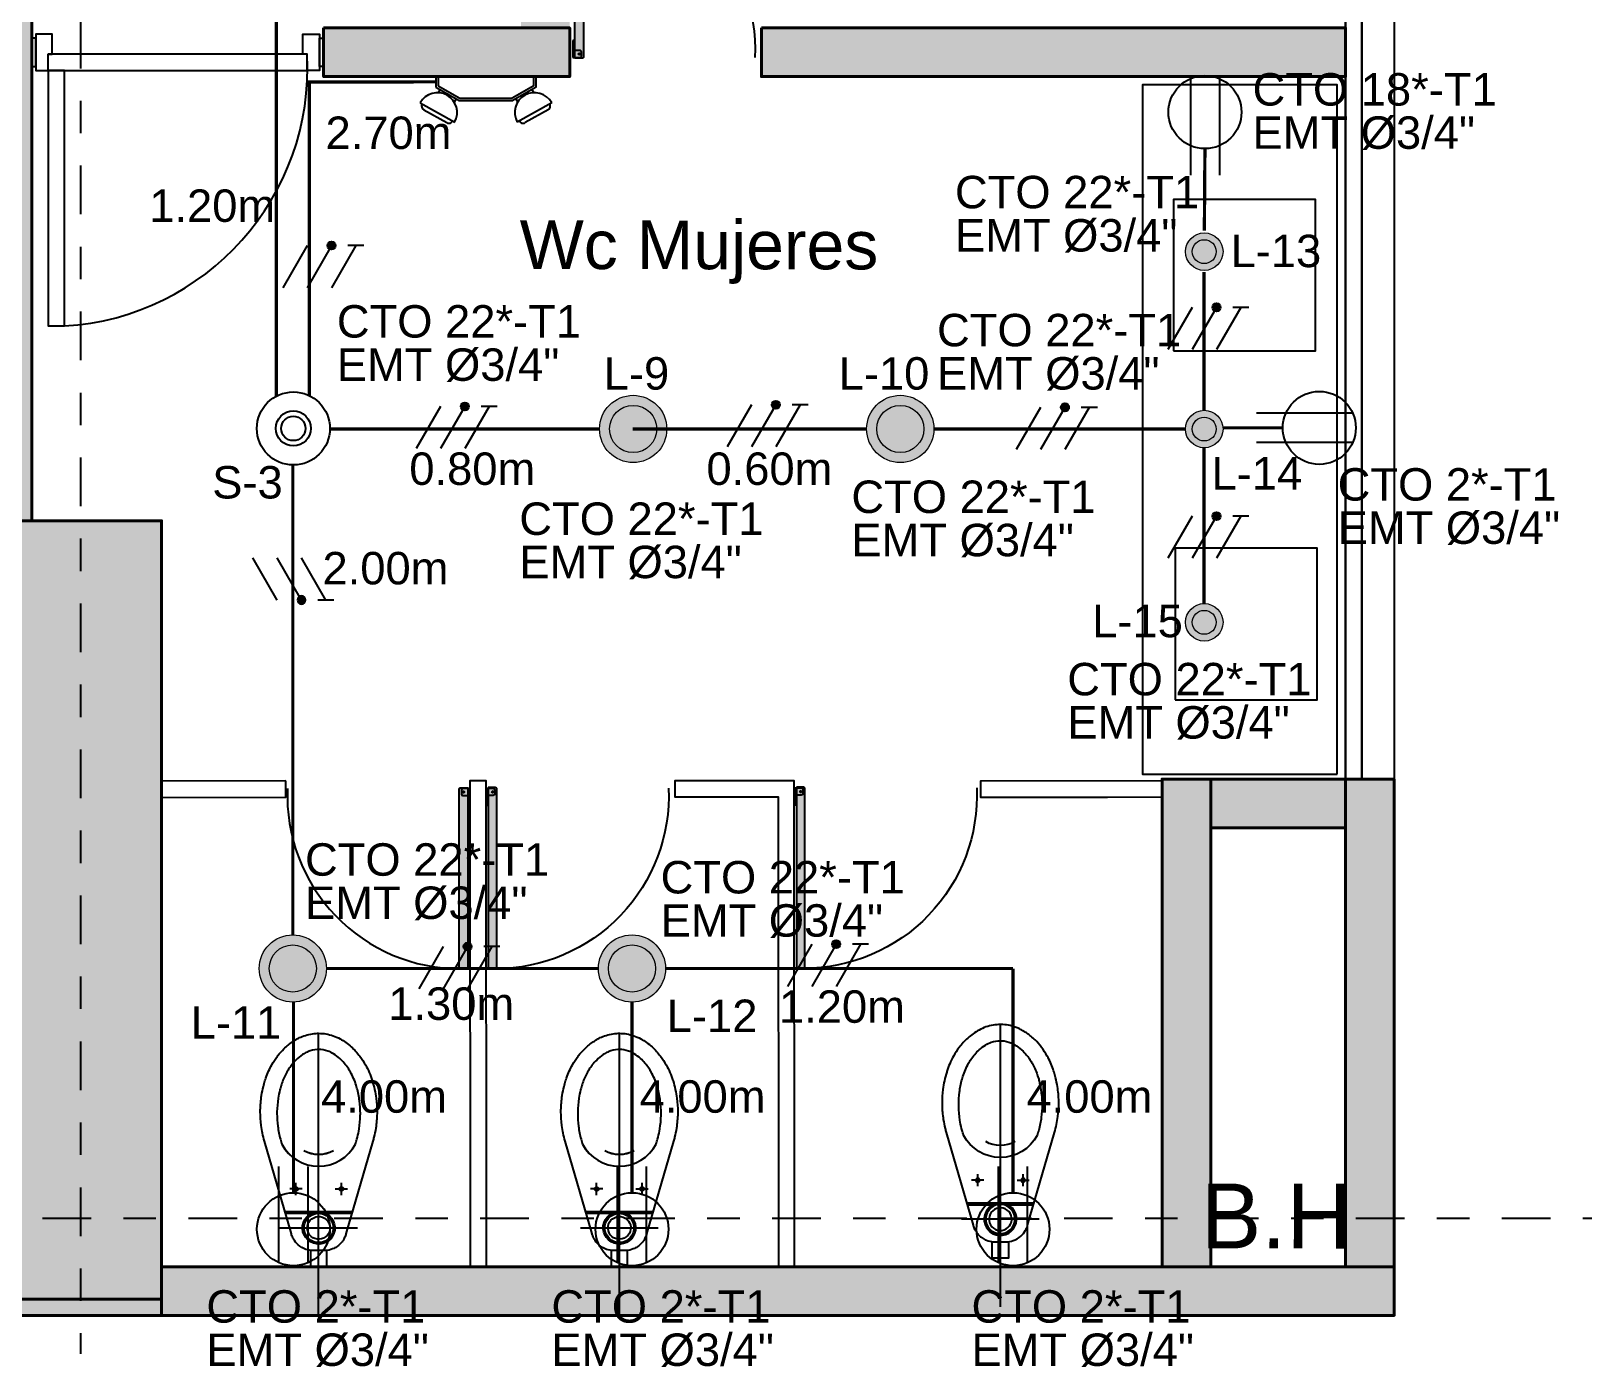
# Model space of a CAD drawing. Header units: millimetres. Extents: x -1568 to 501, y 36 to 962.
# Drawn here: x 266.322 to 271.108, y 50.82 to 54.871 of the extents above; entities that cross this region are included whole.
import ezdxf
from ezdxf.lldxf.tags import DXFTag

# ---------------------------------------------------------------- set-up
doc = ezdxf.new("R2010")
doc.units = ezdxf.units.MM
for name, pattern in [('CENTER', [0.7, 0.3, -0.2, 0, -0.2]), ('CENTER2', [28.575, 19.05, -3.175, 3.175, -3.175]), ('HIDDEN', [9.525, 6.35, -3.175])]:
    doc.linetypes.add(name, pattern=pattern)
for name, color, linetype in [('-ALAMBRADO', 7, 'Continuous'), ('-CN-GYD-ILUMINACION-EM', 1, 'Continuous'), ('-CN-GYD-TEXTOS', 7, 'Continuous'), ('1amobla', 253, 'Continuous'), ('AMOBLAMIENTO', 252, 'Continuous'), ('BYPASS', 7, 'Continuous'), ('EJE-ESTRUCTURA', 254, 'CENTER'), ('GG_PISO 9', 8, 'Continuous'), ('JCA_HATCH 254', 252, 'Continuous'), ('LUMINARIA DE EMERGENCIA', 1, 'Continuous'), ('LUMINARIA LED CIRCULAR', 7, 'Continuous'), ('SENSOR MOVIMIENTO', 3, 'Continuous'), ('suiches', 3, 'Continuous'), ('TEXTOS MEDIDAS', 7, 'Continuous'), ('TOMA', 1, 'Continuous')]:
    doc.layers.add(name, color=color, linetype=linetype)
for name, color, linetype, lineweight in [('-CN-GYD-TUBERIA PVC', 96, 'PVC_LINE', 25), ('-CN-GYD-TUBERÍA ILUMINACION', 5, 'Continuous', 18), ('-CN-GYD-TUBERÍA TOMACORRIENTE', 5, 'Continuous', 5), ('_TEXTO', 7, 'Continuous', 9), ('TEXTOS', 7, 'Continuous', 20)]:
    doc.layers.add(name, color=color, linetype=linetype, lineweight=lineweight)
doc.layers.add('A-HATCH CONCRETO', color=7, linetype='Continuous', true_color=0xb8b8b8)
doc.layers.add('HACHTCOLUMNA', color=7, linetype='Continuous', true_color=0x404040)
for name, color, linetype, lineweight, true_color in [('Estructura', 7, 'Continuous', 40, 0x383838), ('Muro', 7, 'Continuous', 40, 0x2b2b2b), ('Vidrio', 7, 'Continuous', 30, 0x999999)]:
    doc.layers.add(name, color=color, linetype=linetype, lineweight=lineweight, true_color=true_color)
doc.styles.add('GYD', font='arial.ttf', dxfattribs={"height": 2.5})
doc.styles.get("Standard").update_dxf_attribs({"font": 'arial.ttf'})
tags = doc.linetypes.add('EMT_LINE', pattern='A,0.5,-0.2,["EMT",Standard,S=0.1,R=0,X=-0.1,Y=-0.05],-0.25', length=0.95).pattern_tags.tags
tags[6] = DXFTag(74, 10)
tags = doc.linetypes.add('PVC_LINE', pattern='A,0.5,-0.2,["PVC",Standard,S=0.1,R=0,X=-0.1,Y=-0.05],-0.25', length=0.95).pattern_tags.tags
tags[6] = DXFTag(74, 10)

# ---------------------------------------------------------------- blocks, each defined once
blk = doc.blocks.new('*U73')
at = {"layer": '-CN-GYD-ILUMINACION-EM', "ltscale": 0.3}
for p, q in [((-144.9, 269.7), (-200.1, 170.2)), ((-114.3, 285.4), (-197.3, 135.9)), ((-118.9, 277.1), (-118.9, 277.1)), ((-192.7, 144.3), (-192.7, 144.3)), ((-144.9, -269.7), (-200.1, -170.2)), ((-114.3, -285.4), (-197.3, -135.9)), ((-192.7, -144.3), (-192.7, -144.3)), ((-118.9, -277.1), (-118.9, -277.1))]:
    blk.add_line(p, q, dxfattribs=at)
at = {"layer": '-CN-GYD-ILUMINACION-EM'}
for p, q in [((0, 217.4), (-46, 217.4)), ((0, 207.4), (-40.2, 207.4)), ((0, -217.4), (0, 217.4)), ((-104.3, 116.3), (-104.3, -116.3)), ((-94.3, 113.6), (-94.3, -113.6)), ((-46, -217.4), (0, -217.4)), ((-40.2, -207.4), (0, -207.4))]:
    blk.add_line(p, q, dxfattribs=at)
for points in [[(-46, 217.4), (-104.3, 116.3)], [(-40.2, 207.4), (-94.3, 113.6)], [(-56.3, 199.4), (-70.4, 207.5)], [(-96.3, 130.1), (-110.4, 138.2)], [(-96.3, -130.1), (-110.4, -138.2)], [(-46, -217.4), (-104.3, -116.3)], [(-40.2, -207.4), (-94.3, -113.6)], [(-56.3, -199.4), (-70.4, -207.5)]]:
    blk.add_lwpolyline(points, dxfattribs=at)
at = {"layer": '-CN-GYD-ILUMINACION-EM', "ltscale": 0.3}
for centre, radius, start, end in [((-155.8, 210.7), 85.5, 240.97153, 60.97153), ((-128.2, 260.4), 19.1, 60.97153, 150.97153), ((-183.4, 160.9), 19.1, 150.97153, 240.97153), ((-155.8, -210.7), 85.5, 299.02847, 119.02847), ((-183.4, -160.9), 19.1, 119.02847, 209.02847), ((-128.2, -260.4), 19.1, 209.02847, 299.02847)]:
    blk.add_arc(centre, radius, start, end, dxfattribs=at)
at = {"layer": '-CN-GYD-TEXTOS', "style": 'GYD'}
blk.add_attdef('5', (-68.5, -405.5), '', height=125, rotation=90, dxfattribs=at)
blk = doc.blocks.new('OJO DE BUEY 12W')
at = {"layer": 'JCA_HATCH 254', "true_color": 0x000000, "transparency": 33554687}
h = blk.add_hatch(color=18, dxfattribs=at)
h.dxf.hatch_style = 1
h.paths.add_polyline_path([(-103.7, 0, 1), (103.7, 0, 1)])
h.paths.add_polyline_path([(72.7, 0, -1), (-72.7, 0, -1)], flags=16)
at = {"layer": 'LUMINARIA LED CIRCULAR', "linetype": 'EMT_LINE', "lineweight": 5, "ltscale": 10}
h = blk.add_hatch(color=256, dxfattribs=at)
h.dxf.hatch_style = 1
h.set_gradient(color1=(147, 149, 152), color2=(248, 246, 176), name='SPHERICAL')
edge = h.paths.add_edge_path()
edge.add_arc((0, 0), 72.7, 0, 360)
at = {"layer": 'LUMINARIA LED CIRCULAR', "linetype": 'Continuous', "lineweight": 5, "ltscale": 10}
for radius in [103.7, 72.7]:
    blk.add_circle((0, 0), radius, dxfattribs=at)
blk = doc.blocks.new('t')
at = {"layer": 'TOMA'}
for p, q in [((0.0063, 0.03), (0.2042, 0.03)), ((0.0063, -0.03), (0.2042, -0.03))]:
    blk.add_line(p, q, dxfattribs=at)
blk.add_circle((0.075, 0), 0.075, dxfattribs=at)
blk = doc.blocks.new('Sensor 360º_')
at = {"layer": 'suiches'}
for radius in [0.1126, 0.054, 0.0375]:
    blk.add_circle((0, 0), radius, dxfattribs=at)
blk = doc.blocks.new('2x')
at = {"layer": '-ALAMBRADO'}
h = blk.add_hatch(color=256, dxfattribs=at)
edge = h.paths.add_edge_path()
edge.add_arc((0.075, 0.13), 0.025, 0, 360)
for p, q in [((-0.075, 0.13), (-0.2251, -0.13)), ((0.075, 0.13), (-0.075, -0.13)), ((0.2251, 0.13), (0.075, -0.13))]:
    blk.add_line(p, q, dxfattribs=at)
blk.add_lwpolyline([(0.2751, 0.13), (0.1751, 0.13)], dxfattribs=at)
blk.add_circle((0.075, 0.13), 0.025, dxfattribs=at)
blk = doc.blocks.new('*U63')
at = {"layer": '-ALAMBRADO'}
blk.add_blockref('2x', (0, 0), dxfattribs=at)
blk = doc.blocks.new('*U103')
at = {"layer": '-ALAMBRADO', "xscale": -1, "rotation": 180}
blk.add_blockref('2x', (0, 0), dxfattribs=at)
blk = doc.blocks.new('Estructura cubierta')
at = {"layer": 'HACHTCOLUMNA'}
h = blk.add_hatch(color=256, dxfattribs=at)
h.paths.add_polyline_path([(1971.2504, -5904.9241), (1971.2504, -5903.4241), (1970.7504, -5903.4241), (1970.7504, -5904.9241)])
h.paths.add_polyline_path([(1977.3528, -5903.4238), (1978.8528, -5903.4238), (1978.8528, -5903.9238), (1977.3528, -5903.9238)])
h.paths.add_polyline_path([(1962.7504, -5904.9241), (1962.7504, -5903.4241), (1962.2504, -5903.4241), (1962.2504, -5904.9241)])
h.paths.add_polyline_path([(1978.248, -5911.9488), (1978.248, -5909.5488), (1978.748, -5909.5488), (1978.748, -5911.9488)])
h.paths.add_polyline_path([(1970.7504, -5909.5488), (1970.7504, -5911.9488), (1971.2504, -5911.9488), (1971.2504, -5909.5488)])
h.paths.add_polyline_path([(1962.2504, -5909.5488), (1962.2504, -5911.9488), (1962.7504, -5911.9488), (1962.7504, -5909.5488)])
h.paths.add_polyline_path([(1978.748, -5859.124), (1978.248, -5859.124), (1978.248, -5857.624), (1978.748, -5857.624)])
h.paths.add_polyline_path([(1971.2504, -5859.124), (1970.7504, -5859.124), (1970.7504, -5857.624), (1971.2504, -5857.624)])
at = {"layer": 'EJE-ESTRUCTURA', "ltscale": 0.5}
for p, q in [((1978.498, -5855.3542), (1978.498, -5914.9141)), ((1978.498, -5855.3542), (1978.498, -5914.9141)), ((1952.7308, -5911.6988), (1984.5332, -5911.6988))]:
    blk.add_line(p, q, dxfattribs=at)
at = {"layer": 'Estructura'}
blk.add_lwpolyline([(1978.248, -5911.9488), (1978.248, -5909.5488), (1978.748, -5909.5488), (1978.748, -5911.9488)], close=True, dxfattribs=at)
blk = doc.blocks.new('PUERTA BAÑOS')
at = {"layer": 'AMOBLAMIENTO'}
h = blk.add_hatch(color=255, dxfattribs=at)
edge = h.paths.add_edge_path()
edge.add_line((-0.0075, 0.0025), (-0.0075, -0.6278))
edge.add_arc((-0.0125, -0.6278), 0.005, -90, 0, ccw=False)
edge.add_line((-0.0125, -0.6328), (-0.0325, -0.6328))
edge.add_arc((-0.0325, -0.6278), 0.005, 180, 270, ccw=False)
edge.add_line((-0.0375, -0.6278), (-0.0375, -0.0025))
edge.add_arc((-0.0325, -0.0025), 0.005, 90, 180, ccw=False)
edge.add_line((-0.0325, 0.0025), (-0.0075, 0.0025))
for p, q in [((0, 0), (-0.005, 0)), ((0, -0.06), (0, 0)), ((-0.03, -0.005), (-0.03, -0.02)), ((-0.005, 0), (-0.025, 0)), ((-0.025, -0.025), (-0.005, -0.025)), ((-0.005, -0.025), (-0.005, 0)), ((-0.005, 0), (-0.005, -0.06)), ((-0.005, -0.06), (0, -0.06))]:
    blk.add_line(p, q, dxfattribs=at)
blk.add_lwpolyline([(-0.0075, 0.0025), (-0.0075, -0.6278, -0.414214), (-0.0125, -0.6328), (-0.0325, -0.6328, -0.414214), (-0.0375, -0.6278), (-0.0375, -0.0025, -0.414214), (-0.0325, 0.0025)], format="xyb", close=True, dxfattribs=at)
blk.add_circle((-0.0225, -0.0125), 0.0025, dxfattribs=at)
at = {"layer": 'AMOBLAMIENTO', "ltscale": 0.1}
blk.add_arc((-0.034, -0.0259), 0.6069, 177.5483, 270.1437, dxfattribs=at)
at = {"layer": 'AMOBLAMIENTO'}
for centre, start, end in [((-0.025, -0.005), 90, 180), ((-0.025, -0.02), 180, 270)]:
    blk.add_arc(centre, 0.005, start, end, dxfattribs=at)
blk = doc.blocks.new('INODORO')
at = {"layer": 'AMOBLAMIENTO', "extrusion": (-1.55665e-06, -4.47371e-06, 1)}
for p, q in [((-0.0513, 0.24, 13.5017), (-0.0887, 0.24, 13.5017)), ((-0.07, 0.2213, 13.5017), (-0.07, 0.2587, 13.5017)), ((0.0513, 0.24, 13.5017), (0.0887, 0.24, 13.5017)), ((0.07, 0.2213, 13.5017), (0.07, 0.2587, 13.5017)), ((0.103, 0.17, 13.5017), (-0.103, 0.17, 13.5017)), ((-0.0237, 0.164, 13.5017), (-0.1013, 0.164, 13.5017)), ((0.1013, 0.164, 13.5017), (0.0237, 0.164, 13.5017))]:
    blk.add_line(p, q, dxfattribs=at)
at = {"layer": 'AMOBLAMIENTO', "extrusion": (-1.55665e-06, -4.47371e-06, 1), "flags": 128}
for points, elevation in [([(0.1671, 0.3875), (0.0841, 0.1015, -0.016701), (0.0827, 0.097, -0.022806), (0.0804, 0.0911, -0.021821), (0.0776, 0.0856, -0.034751), (0.0723, 0.0775, -0.036571), (0.0655, 0.0699, -0.043988), (0.056, 0.0621, -0.052185), (0.0431, 0.0552, -0.082496), (0.0207, 0.0501, -0.014668), (0.0166, 0.05), (-0.0166, 0.05, -0.083909), (-0.0396, 0.0539, -0.098699), (-0.0632, 0.0678, -0.082496), (-0.0776, 0.0856, -0.052185), (-0.0834, 0.099, -0.009147), (-0.0841, 0.1015), (-0.1671, 0.3875, -0.038438), (-0.1773, 0.4362, -0.03221), (-0.18, 0.4779, -0.004356), (-0.18, 0.4836, -0.034754), (-0.176, 0.5285, -0.021818), (-0.1704, 0.5562, -0.013779), (-0.1656, 0.5734, -0.009024), (-0.1628, 0.582, -0.022804), (-0.1543, 0.6032, -0.021821), (-0.1445, 0.6227, -0.031515), (-0.1273, 0.6491, -0.003233), (-0.1258, 0.6511, -0.036571), (-0.1069, 0.6723, -0.043988), (-0.0805, 0.6939, -0.02205), (-0.0659, 0.7029, -0.030103), (-0.0513, 0.7099, -0.082496), (-0.0079, 0.7198, -0.014666), (0, 0.72, -0.083908), (0.0445, 0.7125, -0.043384), (0.0659, 0.7029, -0.055079), (0.1007, 0.6781, -0.050815), (0.1273, 0.6491, -0.03155), (0.1445, 0.6226, -0.052186), (0.1652, 0.5748, -0.001468), (0.1656, 0.5734, -0.042516), (0.1773, 0.5196, -0.03221), (0.18, 0.4779, -0.004357), (0.18, 0.4723, -0.034752), (0.176, 0.4274, -0.02182), (0.1704, 0.3996, -0.009707), (0.1671, 0.3875)], 13.5018), ([(0, 0.6701, 0.014666), (-0.005, 0.6699, 0.082496), (-0.0324, 0.6637, 0.044795), (-0.046, 0.6567, 0.007375), (-0.0496, 0.6542, 0.043988), (-0.0699, 0.6377, 0.036571), (-0.0844, 0.6214, 0.018877), (-0.0909, 0.6122, 0.015864), (-0.0979, 0.6006, 0.021821), (-0.1063, 0.584, 0.022804), (-0.1136, 0.5659, 0.01791), (-0.1181, 0.5512, 0.004894), (-0.1196, 0.5455, 0.021818), (-0.1248, 0.5196, 0.034754), (-0.1285, 0.4778, 0.004356), (-0.1285, 0.4725, 0.03221), (-0.126, 0.4336, 0.03362), (-0.1181, 0.3937, 0.010353), (-0.1156, 0.3852, 0.008488), (-0.1133, 0.3783)], 13.5017), ([(0.1134, 0.3783, 0.000935), (0.1136, 0.3791, 0.017908), (0.1181, 0.3937, 0.004894), (0.1196, 0.3995, 0.02182), (0.1249, 0.4253, 0.034752), (0.1285, 0.4672, 0.004357), (0.1286, 0.4725, 0.03221), (0.1261, 0.5114, 0.033619), (0.1181, 0.5512, 0.010353), (0.1157, 0.5597, 0.052186), (0.098, 0.6006, 0.015899), (0.0909, 0.6122, 0.066511), (0.0652, 0.6422, 0.040373), (0.046, 0.6567, 0.058094), (0.0282, 0.6653, 0.083908), (0, 0.6701)], 13.5017)]:
    blk.add_lwpolyline(points, format="xyb", dxfattribs=dict(at, elevation=elevation))
at = {"layer": 'AMOBLAMIENTO', "linetype": 'HIDDEN', "ltscale": 0.25, "extrusion": (-1.55665e-06, -4.47371e-06, 1), "elevation": 13.5017}
for points in [[(0, -0.1499), (0, 0.7201)], [(-0.12, 0.1201), (0.12, 0.1201)]]:
    blk.add_lwpolyline(points, dxfattribs=at)
at = {"layer": 'AMOBLAMIENTO', "extrusion": (-1.55665e-06, -4.47371e-06, 1), "elevation": 13.5017}
blk.add_lwpolyline([(0.025, 0.0501), (-0.025, 0.0501), (-0.025, 0.0001), (0.025, 0.0001)], close=True, dxfattribs=at)
at = {"layer": 'AMOBLAMIENTO', "extrusion": (-1.55665e-06, -4.47371e-06, 1)}
for major_axis, start_param, end_param in [((0.1211, -0.0421), 3.962815, 6.131668), ((0.0863, -0.03), 4.528683, 5.5658)]:
    blk.add_ellipse((0, 0.4382, 13.5017), major_axis=major_axis, ratio=1, start_param=start_param, end_param=end_param, dxfattribs=at)
for centre, major_axis in [((-0.07, 0.24, 13.5017), (0.00567, -0.00197)), ((0.07, 0.24, 13.5017), (0.00567, -0.00197)), ((0, 0.12, 13.5017), (0.0472, -0.0164)), ((0, 0.12, 13.5017), (0.0425, -0.0148)), ((0, 0.12, 13.5017), (0.0331, -0.0115))]:
    blk.add_ellipse(centre, major_axis=major_axis, ratio=1, dxfattribs=at)
blk = doc.blocks.new('A$C2b4e84c0')
at = {"layer": 'A-HATCH CONCRETO', "ltscale": 0.01}
h = blk.add_hatch(color=256, dxfattribs=at)
h.dxf.hatch_style = 1
h.paths.add_polyline_path([(23.152, -30.0455), (23.002, -30.0455), (23.0018, -28.5839), (23.1519, -28.5839)])
h.paths.add_polyline_path([(23.002, -29.0326), (23.002, -28.8826), (22.3683, -28.8826), (22.3683, -29.0326)])
h.paths.add_polyline_path([(20.9143, -29.0329), (20.9143, -28.8829), (21.5683, -28.8826), (21.5683, -29.0326)])
h.paths.add_polyline_path([(19.5505, -29.0327), (19.5505, -28.8827), (20.1143, -28.8823), (20.1143, -29.0324)])
h.paths.add_polyline_path([(18.4005, -30.0455), (18.2505, -30.0455), (18.2505, -29.0326), (18.4005, -29.0326)])
h.paths.add_polyline_path([(18.2505, -30.0455), (23.152, -30.0455), (23.152, -30.1955), (18.2505, -30.1955)])
h.paths.add_polyline_path([(19.8537, -30.0453), (19.7037, -30.0453), (19.7036, -29.0325), (19.8536, -29.0325)])
h.paths.add_polyline_path([(21.5029, -30.0454), (21.3528, -30.0454), (21.3528, -29.0326), (21.5028, -29.0326)])
h.paths.add_polyline_path([(23.1333, -27.6815), (23.1333, -27.6815), (22.9833, -27.6815), (22.9833, -27.6815)], flags=17)
h.paths.add_polyline_path([(24.8529, -27.5315), (21.2014, -27.5315), (21.2014, -27.6815), (24.8529, -27.6815)])
h.paths.add_polyline_path([(21.2014, -27.5315), (21.2016, -23.8078), (21.3516, -23.8078), (21.3514, -27.5315)])
h.paths.add_polyline_path([(18.2526, -26.5824), (20.3005, -26.5825), (20.3005, -26.7325), (19.3505, -26.7325), (19.3505, -27.5325), (19.2005, -27.5315), (19.2005, -26.7325), (18.2526, -26.7325)])
h.paths.add_polyline_path([(26.0731, -24.6816), (21.3516, -24.6815), (21.3516, -24.8315), (26.0731, -24.8316)])
h.paths.add_polyline_path([(22.6612, -24.6816), (22.6615, -23.6505), (22.8115, -23.6505), (22.8112, -24.6816)])
h.paths.add_polyline_path([(19.1, -23.8076), (19.1, -23.6576), (21.3517, -23.6578), (21.3517, -23.8078)])
h.paths.add_polyline_path([(25.9231, -24.6816), (25.9235, -18.1573), (26.0735, -18.1573), (26.0731, -24.6816)])
h.paths.add_polyline_path([(27.2764, -24.6816), (29.8512, -24.6816), (29.8512, -24.8316), (27.2764, -24.8316)])
h.paths.add_polyline_path([(27.3565, -24.8316), (27.3566, -27.6314), (27.5067, -27.6314), (27.5065, -24.8316)])
h.paths.add_polyline_path([(28.409, -27.4814), (29.4522, -27.4814), (29.4522, -27.6314), (28.409, -27.6314)])
h.paths.add_polyline_path([(27.5066, -28.7905), (29.4522, -28.7904), (29.4522, -28.9405), (27.5066, -28.9405)])
h.paths.add_polyline_path([(27.3565, -29.9412), (27.3568, -28.7905), (27.5069, -28.7905), (27.5066, -29.9412)])
h.paths.add_polyline_path([(29.4522, -30.0455), (29.4522, -30.9412), (29.3022, -30.9412), (29.3022, -30.0455)])
h.paths.add_polyline_path([(29.4522, -30.0455), (29.8992, -30.0455), (29.8992, -30.1956), (29.4522, -30.1956)])
h.paths.add_polyline_path([(30.0493, -30.0455), (30.0493, -31.2455), (29.8993, -31.2455), (29.8992, -30.0455)])
h.paths.add_polyline_path([(27.5067, -30.9412), (29.8992, -30.9412), (29.8992, -31.0913), (27.5067, -31.0913)])
h.paths.add_polyline_path([(27.3565, -30.9412), (27.3568, -32.1376), (27.5069, -32.1376), (27.5066, -30.9412)])
h.paths.add_polyline_path([(26.7476, -32.1377), (27.5066, -32.1376), (27.5066, -32.2876), (26.7476, -32.2878)])
h.paths.add_polyline_path([(25.6967, -30.0455), (25.6981, -33.6571), (25.8481, -33.6571), (25.8467, -30.0455)])
h.paths.add_polyline_path([(25.8476, -32.1377), (25.8475, -32.1377), (25.8475, -32.2877), (25.8476, -32.2878)], flags=17)
h.paths.add_polyline_path([(28.0976, -32.1377), (29.8992, -32.1376), (29.8992, -32.2876), (28.0976, -32.2877)])
h.paths.add_polyline_path([(29.4834, -34.4535), (29.4834, -35.9572), (29.3333, -35.9572), (29.3333, -34.4535)])
h.paths.add_polyline_path([(29.4834, -34.4535), (29.8992, -34.4534), (29.8992, -34.6035), (29.4834, -34.6035)])
h.paths.add_polyline_path([(30.0493, -34.4535), (30.0493, -35.9571), (29.8993, -35.9571), (29.8992, -34.4535)])
h.paths.add_polyline_path([(26.2481, -35.9571), (30.0493, -35.9571), (30.0493, -36.1072), (26.2481, -36.1072)])
h.paths.add_polyline_path([(25.7482, -36.1072), (25.7481, -36.0571), (26.2481, -36.0571), (26.2481, -36.1072)])
h.paths.add_polyline_path([(25.7482, -36.1072), (25.6981, -36.1072), (25.6981, -33.6571), (25.7482, -33.6571)])
at = {"transparency": 33554687}
blk.add_line((26.2481, -33.6566), (25.7482, -33.6566), dxfattribs=at)
at = {"layer": '1amobla', "linetype": 'CENTER2', "ltscale": 0.3}
blk.add_line((30.0493, -31.2455), (30.0493, -34.4535), dxfattribs=at)
at = {"layer": 'AMOBLAMIENTO'}
for points in [[(25.911, -32.2183), (25.911, -32.1565), (25.8603, -32.1565), (25.8603, -32.269), (25.8983, -32.269), (25.8983, -32.2183), (25.911, -32.2183)], [(26.6969, -32.2183), (26.6842, -32.2183), (26.6842, -32.1565), (26.7349, -32.1565), (26.7349, -32.269), (26.6969, -32.269)], [(25.8476, -32.2563), (25.8603, -32.2563), (25.8603, -32.1692), (25.8476, -32.1692)], [(26.7476, -32.2563), (26.7349, -32.2563), (26.7349, -32.1692), (26.7476, -32.1692)], [(25.8983, -32.269), (26.6969, -32.269), (26.6969, -32.2183), (25.8983, -32.2183)]]:
    blk.add_lwpolyline(points, dxfattribs=at)
for points in [[(25.949, -32.269), (25.8983, -32.269), (25.8983, -33.0565), (25.949, -33.0565)], [(29.8734, -34.438), (29.8734, -32.3132), (29.2734, -32.3132), (29.2734, -34.438)], [(29.3687, -33.1331), (29.8065, -33.1331), (29.8065, -32.6661), (29.3687, -32.6661)], [(29.3738, -34.209), (29.8116, -34.209), (29.8116, -33.7419), (29.3738, -33.7419)], [(26.6309, -34.4592), (26.2481, -34.4601), (26.2481, -34.5102), (26.2481, -34.5102), (26.6309, -34.5092)], [(27.2501, -35.9571), (27.2491, -34.4592), (27.199, -34.4592), (27.199, -34.5092), (27.199, -34.5092), (27.2, -35.9571)], [(28.2002, -35.9571), (28.1992, -34.4586), (27.8313, -34.4586), (27.8313, -34.5086), (28.1491, -34.5086), (28.1501, -35.9571)], [(29.3333, -34.4586), (28.7731, -34.4596), (28.7731, -34.5096), (29.1652, -34.5096), (29.3333, -34.5086)]]:
    blk.add_lwpolyline(points, close=True, dxfattribs=at)
blk.add_arc((25.902, -32.2618), 0.7961, 273.3863, 3.132, dxfattribs=at)
at = {"layer": 'Muro'}
for points in [[(25.6967, -30.0455), (25.6981, -33.6571), (25.8481, -33.6571), (25.8467, -30.0455)], [(26.7476, -32.1377), (27.5066, -32.1376), (27.5066, -32.2876), (26.7476, -32.2878)], [(28.0976, -32.1377), (29.8992, -32.1376), (29.8992, -32.2876), (28.0976, -32.2877)], [(29.4834, -34.4535), (29.4834, -35.9572), (29.3333, -35.9572), (29.3333, -34.4535)], [(29.4834, -34.4535), (29.8992, -34.4534), (29.8992, -34.6035), (29.4834, -34.6035)], [(30.0493, -34.4535), (30.0493, -35.9571), (29.8993, -35.9571), (29.8992, -34.4535)], [(26.2481, -35.9571), (30.0493, -35.9571), (30.0493, -36.1072), (26.2481, -36.1072)], [(25.7482, -36.1072), (25.7481, -36.0571), (26.2481, -36.0571), (26.2481, -36.1072)]]:
    blk.add_lwpolyline(points, close=True, dxfattribs=at)
at = {"layer": 'Vidrio'}
blk.add_lwpolyline([(29.8992, -34.4535), (29.9492, -34.4535), (29.9492, -31.2455), (29.8992, -31.2455)], close=True, dxfattribs=at)
at = {"layer": 'AMOBLAMIENTO', "linetype": 'HIDDEN', "ltscale": 0.0003, "yscale": 0.8784798838123716, "zscale": 0.8784798838123716}
for p, xscale, rotation in [((27.5163, -32.229), 0.8784798838123716, 180.0003066997074), ((27.199, -34.4824), 0.8784798838123716, 0.0003066997075476458), ((27.2491, -34.4819), -0.8784798838123716, 359.9996933002926), ((28.1992, -34.4809), -0.8784798838123716, 359.9996933002926)]:
    blk.add_blockref('PUERTA BAÑOS', p, dxfattribs=dict(at, xscale=xscale, rotation=rotation))
at = {"layer": 'AMOBLAMIENTO', "extrusion": (0, 0, -1), "zscale": -1, "rotation": 1.636247562310831e-05}
blk.add_blockref('INODORO', (-28.8347, -35.9301, 13.5017), dxfattribs=at)
at = {"layer": 'AMOBLAMIENTO', "extrusion": (0, 0, -1), "xscale": -1, "zscale": -1, "rotation": 359.9999836375246}
for p in [(-26.7326, -35.9572, 13.5017), (-27.6598, -35.9572, 13.5017)]:
    blk.add_blockref('INODORO', p, dxfattribs=at)
at = {"layer": 'Muro'}
blk.add_blockref('Estructura cubierta', (-1952.4999, 5875.892), dxfattribs=at)
at = {"layer": 'TEXTOS', "color": 252}
blk.add_text('Wc Mujeres', height=0.15, rotation=359.9331, dxfattribs=at).set_placement((27.3523, -32.8808))
blk = doc.blocks.new('A$Cd32da91f')
at = {"layer": '-CN-GYD-TUBERÍA ILUMINACION', "linetype": 'EMT_LINE', "lineweight": 5, "ltscale": 10}
h = blk.add_hatch(color=256, dxfattribs=at)
h.dxf.hatch_style = 1
h.set_gradient(color1=(248, 215, 49), color2=(248, 215, 49), name='INVSPHERICAL')
h.paths.add_polyline_path([(0.0875, -0.0302), (0.0971, -0.032), (0.1061, -0.0355), (0.1144, -0.0406), (0.1216, -0.0472), (0.1274, -0.0549), (0.1318, -0.0636), (0.1344, -0.073), (0.1353, -0.0827), (0.1344, -0.0923), (0.1318, -0.1017), (0.1274, -0.1104), (0.1216, -0.1181), (0.1144, -0.1247), (0.1061, -0.1298), (0.0971, -0.1333), (0.0875, -0.1351), (0.0778, -0.1351), (0.0682, -0.1333), (0.0592, -0.1298), (0.0509, -0.1247), (0.0437, -0.1181), (0.0379, -0.1104), (0.0336, -0.1017), (0.0309, -0.0923), (0.03, -0.0827), (0.0309, -0.073), (0.0336, -0.0636), (0.0379, -0.0549), (0.0437, -0.0472), (0.0509, -0.0406), (0.0592, -0.0355), (0.0682, -0.032), (0.0778, -0.0302)])
at = {"transparency": 33554687}
h = blk.add_hatch(color=256, dxfattribs=at)
h.dxf.hatch_style = 1
edge = h.paths.add_edge_path()
edge.add_ellipse((0.0827, -0.0827), major_axis=(0.0514, 0.0514), ratio=1, start_angle=0, end_angle=360)
edge.add_ellipse((0.0827, -0.0827), major_axis=(0.0584, 0.0584), ratio=1, start_angle=0, end_angle=360)
edge.add_ellipse((0.0827, -0.0827), major_axis=(0.0514, 0.0514), ratio=1, start_angle=0, end_angle=360)
edge.add_ellipse((0.0827, -0.0827), major_axis=(0.0584, 0.0584), ratio=1, start_angle=0, end_angle=360)
edge.add_ellipse((0.0827, -0.0827), major_axis=(0.0514, 0.0514), ratio=1, start_angle=0, end_angle=360)
edge.add_ellipse((0.0827, -0.0827), major_axis=(0.0584, 0.0584), ratio=1, start_angle=0, end_angle=360)
h = blk.add_hatch(dxfattribs=at)
h.set_pattern_fill('ANGLE', color=256)
h.set_pattern_definition([(0, (0, 0), (0, 6.985), [5.08, -1.905]), (90, (0, 0), (-6.985, 4e-16), [5.08, -1.905])])
edge = h.paths.add_edge_path()
edge.add_ellipse((0.0827, -0.0827), major_axis=(0.0584, 0.0584), ratio=1, start_angle=0, end_angle=360)
edge = h.paths.add_edge_path(flags=16)
edge.add_ellipse((0.0827, -0.0827), major_axis=(0.0372, 0.0372), ratio=1, start_angle=0, end_angle=360)
h = blk.add_hatch(color=256, dxfattribs=at)
h.dxf.hatch_style = 1
edge = h.paths.add_edge_path()
edge.add_ellipse((0.0827, -0.0827), major_axis=(0.0584, 0.0584), ratio=1, start_angle=0, end_angle=360)
edge = h.paths.add_edge_path(flags=16)
edge.add_ellipse((0.0827, -0.0827), major_axis=(0.0372, 0.0372), ratio=1, start_angle=0, end_angle=360)
at = {"layer": '-CN-GYD-TUBERÍA ILUMINACION', "linetype": 'Continuous', "ltscale": 10}
for major_axis in [(0.0584, 0.0584), (0.0372, 0.0372)]:
    blk.add_ellipse((0.0827, -0.0827), major_axis=major_axis, ratio=1, start_param=5.497787, end_param=11.780972, dxfattribs=at)

msp = doc.modelspace()

# ---------------------------------------------------------------- linework, layer by layer
at = {"layer": '-CN-GYD-TUBERIA PVC', "linetype": 'PVC_LINE', "ltscale": 10, "const_width": 0.01}
for points in [[(269.3501, 51.9806), (269.3501, 51.2893)], [(267.1313, 51.8769), (267.1313, 51.2893)], [(268.1752, 51.8769), (268.1752, 51.2893)]]:
    msp.add_lwpolyline(points, dxfattribs=at)
at = {"layer": '-CN-GYD-TUBERÍA TOMACORRIENTE', "linetype": 'EMT_LINE', "const_width": 0.01}
for points in [[(267.0786, 53.7447), (267.0786, 55.3014)], [(267.1802, 53.7468), (267.1802, 54.7139), (267.5705, 54.7142)], [(269.9419, 54.5083), (269.9401, 54.2551)], [(269.9391, 54.1285), (269.9391, 53.701)], [(267.244, 53.6441), (268.0754, 53.6441)], [(268.177, 53.6441), (268.8987, 53.6441)], [(269.1062, 53.6441), (269.8819, 53.644)], [(269.9975, 53.6475), (270.182, 53.6475)], [(269.9391, 53.5866), (269.9391, 53.1062)], [(267.1293, 53.533), (267.1293, 52.0843)], [(267.233, 51.9806), (268.0711, 51.9806)], [(268.2792, 51.9806), (269.3501, 51.9806)]]:
    msp.add_lwpolyline(points, dxfattribs=at)
at = {"layer": 'GG_PISO 9'}
for centre in [(268.0125, 54.8001), (267.6557, 52.5248), (267.7453, 52.5253), (268.6955, 52.5263)]:
    msp.add_circle(centre, 0.0022, dxfattribs=at)
at = {"layer": 'GG_PISO 9', "extrusion": (-1.55665e-06, -4.47371e-06, 1)}
for centre, major_axis, start_param, end_param in [((267.209, 51.4992, 0), (0.1211, -0.0421), 3.962815, 6.131668), ((267.209, 51.4992, 0), (0.0863, -0.03), 4.528683, 5.5658), ((268.1363, 51.4992, 0), (0.1211, -0.0421), 3.962815, 6.131668), ((268.1363, 51.4992, 0), (0.0863, -0.03), 4.528683, 5.5658)]:
    msp.add_ellipse(centre, major_axis=major_axis, ratio=1, start_param=start_param, end_param=end_param, dxfattribs=at)

# ---------------------------------------------------------------- block references
msp.add_blockref('A$C2b4e84c0', (240.4764, 87.0181))
at = {"layer": '_TEXTO', "linetype": 'Continuous', "ltscale": 10, "xscale": 0.5, "yscale": 0.5, "zscale": 0.5}
for name, p in [('*U63', (267.2111, 54.1445)), ('*U63', (269.9401, 53.9539)), ('*U63', (267.6223, 53.6486)), ('*U63', (268.5812, 53.6537)), ('*U63', (269.4727, 53.6457)), ('*U63', (269.9401, 53.3103)), ('*U103', (267.1187, 53.1817)), ('*U63', (268.7672, 51.9906)), ('*U63', (267.6306, 51.9833))]:
    msp.add_blockref(name, p, dxfattribs=at)
at = {"layer": 'BYPASS', "xscale": 0.7, "yscale": 0.7}
for p in [(269.8819, 54.2486), (269.8819, 53.7017), (269.8819, 53.1058)]:
    msp.add_blockref('A$Cd32da91f', p, dxfattribs=at)
at = {"layer": 'LUMINARIA DE EMERGENCIA', "linetype": 'Continuous', "ltscale": 10, "xscale": 0.0007100885383724713, "yscale": 0.0007100885383724713, "zscale": 0.0007100885383724713, "rotation": 89.99999999999997}
msp.add_blockref('*U73', (267.7249, 54.7305), dxfattribs=at)
at = {"layer": 'LUMINARIA LED CIRCULAR', "xscale": 0.001, "yscale": 0.001, "zscale": 0.578415361173768}
for p in [(268.1788, 53.6441), (269.0025, 53.6441), (267.1293, 51.9806), (268.1752, 51.9806)]:
    msp.add_blockref('OJO DE BUEY 12W', p, dxfattribs=at)
at = {"layer": 'SENSOR MOVIMIENTO'}
msp.add_blockref('Sensor 360º_', (267.131, 53.6456), dxfattribs=at)
at = {"layer": 'TOMA', "xscale": 1.5, "yscale": 1.5, "zscale": 1.5}
for p, rotation in [((269.9419, 54.7333), 270), ((270.407, 53.6475), 180), ((267.1313, 51.0643, -0.0043), 90), ((268.1752, 51.0643, -0.0043), 90), ((269.3501, 51.0643, -0.0043), 90)]:
    msp.add_blockref('t', p, dxfattribs=dict(at, rotation=rotation))

# ---------------------------------------------------------------- texts
at = {"layer": 'GG_PISO 9'}
msp.add_text('B.H', height=0.2, rotation=359.9331, dxfattribs=at).set_placement((269.9291, 51.1178))
at = {"layer": 'TEXTOS', "char_height": 0.1, "attachment_point": 1}
for s, insert, width in [('\\A1;\\pxsm0.8;CTO 18*-T1\\PEMT Ø3/4"       ', (270.0887, 54.7411), 0.752517), ('\\A1;\\pxsm0.8;CTO 22*-T1\\PEMT Ø3/4"       ', (269.171, 54.4244), 0.728353), ('\\A1;\\pxsm0.8;CTO 22*-T1\\PEMT Ø3/4"       ', (267.2651, 54.0258), 0.728353), ('\\A1;\\pxsm0.8;CTO 22*-T1\\PEMT Ø3/4"       ', (269.1158, 53.9989), 0.728353), ('\\A1;\\pxsm0.8;CTO 2*-T1\\PEMT Ø3/4"       ', (270.3511, 53.5232), 0.680604), ('\\A1;\\pxsm0.8;CTO 22*-T1\\PEMT Ø3/4"       ', (268.8517, 53.485), 0.728353), ('\\A1;\\pxsm0.8;CTO 22*-T1\\PEMT Ø3/4"       ', (267.8277, 53.4174), 0.728353), ('\\A1;\\pxsm0.8;CTO 22*-T1\\PEMT Ø3/4"       ', (269.5174, 52.9228), 0.728353), ('\\A1;\\pxsm0.8;CTO 22*-T1\\PEMT Ø3/4"       ', (267.1669, 52.3667), 0.728353), ('\\A1;\\pxsm0.8;CTO 22*-T1\\PEMT Ø3/4"       ', (268.2634, 52.3121), 0.728353), ('\\A1;\\pxsm0.8;CTO 2*-T1\\PEMT Ø3/4"       ', (266.8628, 50.9887), 0.680604), ('\\A1;\\pxsm0.8;CTO 2*-T1\\PEMT Ø3/4"       ', (267.9267, 50.9887), 0.680604), ('\\A1;\\pxsm0.8;CTO 2*-T1\\PEMT Ø3/4"       ', (269.222, 50.9887), 0.680604)]:
    msp.add_mtext(s, dxfattribs=dict(at, insert=insert, width=width))
for s, insert in [('L-13', (270.0209, 54.2429)), ('L-9', (268.088, 53.8654)), ('L-10', (268.8125, 53.8654)), ('L-14', (269.9622, 53.5573)), ('S-3', (266.8808, 53.5297)), ('L-15', (269.5943, 53.102)), ('L-12', (268.2824, 51.8848)), ('L-11', (266.8142, 51.8641))]:
    msp.add_mtext_dynamic_manual_height_columns(s, width=0.177262, gutter_width=0.325, heights=[0], dxfattribs=dict(at, insert=insert))
at = {"layer": 'TEXTOS MEDIDAS', "char_height": 0.1, "width": 0.266211, "attachment_point": 1}
for s, insert in [('\\A1;\\pxsm0.8;2.70m', (267.2302, 54.6073)), ('\\A1;\\pxsm0.8;1.20m', (266.6866, 54.3825)), ('\\A1;\\pxsm0.8;0.80m', (267.4885, 53.5716)), ('\\A1;\\pxsm0.8;0.60m', (268.4048, 53.5716)), ('\\A1;\\pxsm0.8;2.00m', (267.2209, 53.2649)), ('\\A1;\\pxsm0.8;1.30m', (267.4236, 51.9223)), ('\\A1;\\pxsm0.8;1.20m', (268.6284, 51.9133)), ('\\A1;\\pxsm0.8;4.00m', (267.2164, 51.636)), ('\\A1;\\pxsm0.8;4.00m', (268.1986, 51.636)), ('\\A1;\\pxsm0.8;4.00m', (269.3916, 51.636))]:
    msp.add_mtext(s, dxfattribs=dict(at, insert=insert))

doc.saveas('drawing.dxf')
